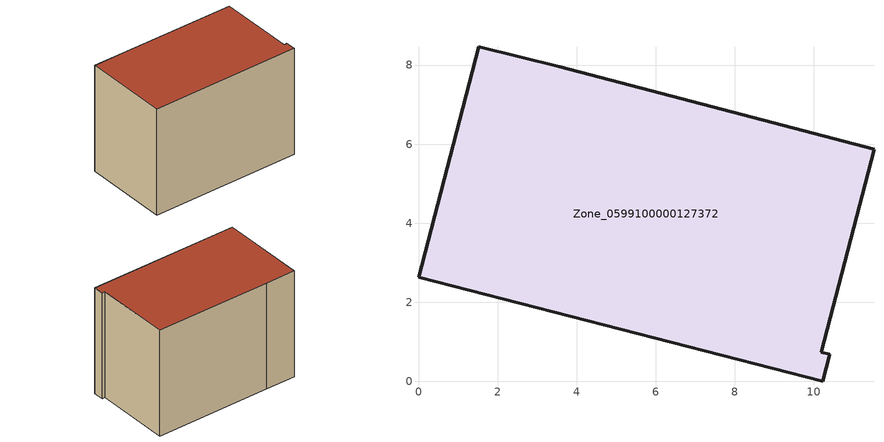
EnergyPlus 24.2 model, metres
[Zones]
Zone_0599100000127372
 floor ground (C_G): 0,2.63 1.52,8.46 3.57,7.96 11.53,5.87 10.19,0.73 10.4,0.68 10.23,0 z0
 wall outside (C_F): 10.23,0 10.4,0.68 10.19,0.73 11.53,5.87 3.57,7.96 1.52,8.46 0,2.63 10.23,0 z0:7.67
 roof outside (C_R): 1.52,8.46 0,2.63 10.23,0 10.4,0.68 10.19,0.73 11.53,5.87 3.57,7.96 z7.67
[BUILDING]
Pand.0599100000127372: North Axis=0; Terrain=City; Loads Convergence Tolerance Value=0.04; Temperature Convergence Tolerance Value=0.4; Solar Distribution=FullExterior; Maximum Number of Warmup Days=25; Minimum Number of Warmup Days=1
[Site:Location]
Rotterdam.The.Hague.AP_ZH_NLD Design_Conditions: Latitude=51.96; Longitude=4.45; Time Zone=1; Elevation=-4.5
[SITE:GROUNDTEMPERATURE:BUILDINGSURFACE]
18, 18, 18, 18, 18, 18, 18, 18, 18, 18, 18, 18
[MATERIAL] Thermal Absorptance=0.9; Solar Absorptance=0.7; Visible Absorptance=0.7
Name | Roughness | Thickness | Conductivity | Density | Specific Heat
G.TI.1946 | MediumSmooth | 0.15 | 1 | 540 | 1210
F.TI.1946 | Rough | 0.3 | 0.857143 | 1920 | 840
R.TI.1946 | MediumRough | 0.2 | 0.1 | 1500 | 1000
[CONSTRUCTION]
C_G: G.TI.1946
C_F: F.TI.1946
C_R: R.TI.1946
[ZONE]
Zone_0599100000127372: Type=1; Multiplier=1; Ceiling Height=Autocalculate; Volume=Autocalculate; Floor Area=autocalculate; Part of Total Floor Area=Yes
[ZONEINFILTRATION:DESIGNFLOWRATE]
Infil_Zone_0599100000127372: Zone or ZoneList or Space or SpaceList=Zone_0599100000127372; Schedule=AlwaysOn; Design Flow Rate Calculation Method=Flow/Area; Flow Rate per Floor Area=0.003; Constant Term Coefficient=1; Temperature Term Coefficient=0; Velocity Term Coefficient=0; Velocity Squared Term Coefficient=0
[HVACTEMPLATE:ZONE:IDEALLOADSAIRSYSTEM]
Zone_0599100000127372: Maximum Heating Supply Air Temperature=50; Minimum Cooling Supply Air Temperature=13; Maximum Heating Supply Air Humidity Ratio=0.0156; Minimum Cooling Supply Air Humidity Ratio=0.0077; Heating Limit=NoLimit; Cooling Limit=NoLimit; Dehumidification Control Type=ConstantSensibleHeatRatio; Cooling Sensible Heat Ratio=0.7; Dehumidification Setpoint=60; Humidification Control Type=None; Humidification Setpoint=30; Outdoor Air Method=None; Outdoor Air Flow Rate per Person=0.00944; Outdoor Air Flow Rate per Zone Floor Area=0; Outdoor Air Flow Rate per Zone=0; Demand Controlled Ventilation Type=None; Outdoor Air Economizer Type=NoEconomizer; Heat Recovery Type=None; Sensible Heat Recovery Effectiveness=0.7; Latent Heat Recovery Effectiveness=0.65
[ZONECONTROL:THERMOSTAT]
ThermostatControl_Zone_0599100000127372: Zone or ZoneList=Zone_0599100000127372; Control Type Schedule=DualSetpointControlType; Control 1=Thermostat_Zone_0599100000127372; Temperature Difference Between Cutout And Setpoint=0
[THERMOSTATSETPOINT:DUALSETPOINT]
Thermostat_Zone_0599100000127372: Heating Setpoint Temperature Schedule=HeatingSetpoint_Zone_0599100000127372; Cooling Setpoint Temperature Schedule=CoolingSetpoint_Zone_0599100000127372
[SCHEDULE:COMPACT]
HeatingSetpoint_Zone_0599100000127372: Through: 12/31, For: AllDays, Until: 24:00, 21
CoolingSetpoint_Zone_0599100000127372: Through: 12/31, For: AllDays, Until: 24:00, 24
DualSetpointControlType: Through: 12/31, For: AllDays, Until: 24:00, 4
AlwaysOn: Through: 12/31, For: AllDays, Until: 24:00, 1
